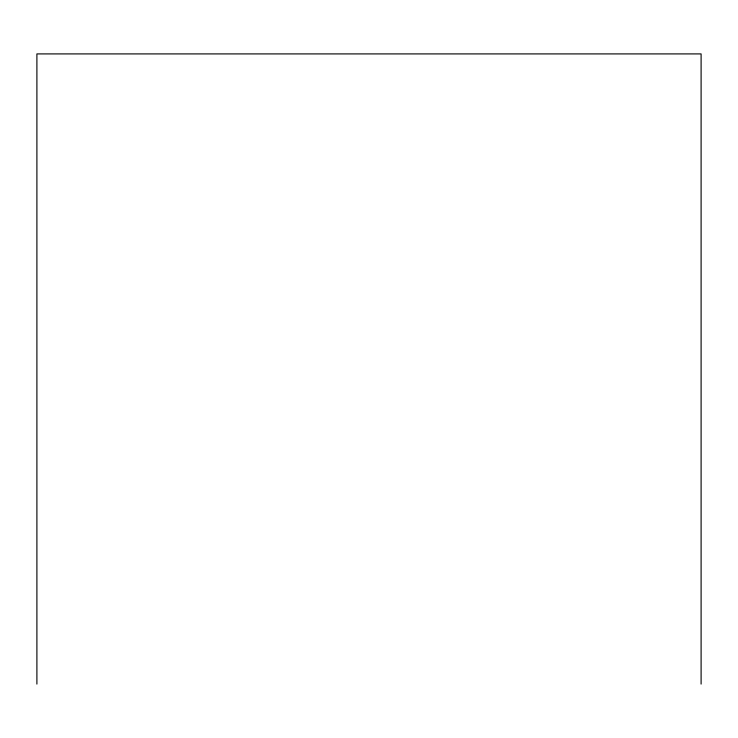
<?xml version="1.0" encoding="UTF-8"?>
<svg xmlns="http://www.w3.org/2000/svg" width="738" height="738" viewBox="0 0 738 738"><rect width="100%" height="100%" fill="white"/><g stroke="black" fill="none" stroke-linecap="round" stroke-linejoin="round"><path stroke-width="1.11" d="M701.1 684.089L701.1 53.911L36.9 53.911L36.9 684.089"/></g></svg>
